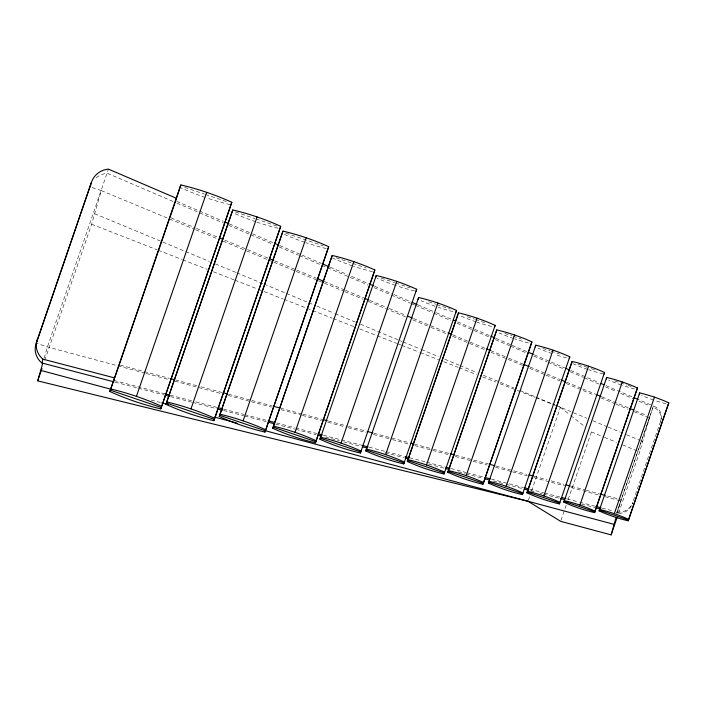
<?xml version="1.0" encoding="UTF-8"?>
<svg xmlns="http://www.w3.org/2000/svg" width="704" height="704" viewBox="0 0 704 704"><rect width="100%" height="100%" fill="white"/><g stroke="black" fill="none" stroke-linecap="round" stroke-linejoin="round"><path stroke-width="0.53" stroke-dasharray="3.52 2.64" d="M44.211 358.142L47.423 346.931L108.451 169.118M44.836 360.122L91.643 224.233L101.279 190.617L90.13 186.824M661.285 419.074A11.739 11.326 16 0 0 653.47 406.006L616.607 513.234L653.47 406.006L639.329 399.934M617.338 513.181L621.21 499.682L606.355 495.686M618.614 513.119L639.672 451.959L649.766 416.759M528.414 500.245L530.191 495.079M531.608 490.952L560.428 407.29L556.336 405.689M561 520.291L566.368 504.689M568.163 499.497L591.439 431.913L589.714 430.549M113.934 380.468L164.982 393.809M170.298 395.199L191.567 400.761M195.818 401.87L217.096 407.431M223.476 409.103L243.681 414.383M244.746 414.665L267.08 420.499M276.646 422.998L294.73 427.724M295.794 428.006L317.064 433.567M323.444 435.23L340.463 439.683M341.528 439.956L360.668 444.963M369.178 447.19L385.132 451.361M386.188 451.634L404.272 456.359M409.587 457.75L425.542 461.921M426.606 462.202L444.682 466.928M451.07 468.591L465.96 472.49M467.016 472.762L484.035 477.215M491.48 479.16L523.389 487.502M529.769 489.166L543.594 492.782M544.658 493.064L560.613 497.226M566.993 498.898L578.688 501.952M579.753 502.234L594.642 506.123M602.087 508.077L613.782 511.13M115.192 382.166L137.5 387.992M138.565 388.274L164.058 394.935M170.43 396.607L191.682 402.16M192.738 402.433L216.11 408.549M223.546 410.485L243.734 415.765M244.798 416.046L267.106 421.872M275.598 424.098L294.721 429.097M295.786 429.37L315.973 434.65M325.53 437.149L339.346 440.757M343.596 441.866L360.589 446.31M385.026 452.698L404.149 457.697M428.578 464.086L444.514 468.248M458.322 471.856L464.702 473.528M465.758 473.801L482.759 478.245M493.381 481.026L505.067 484.079M506.132 484.361L523.125 488.796M530.561 490.741L534.811 491.858M540.126 493.24L542.247 493.794M543.312 494.076L559.249 498.238M581.557 504.073L595.364 507.681M120.366 365.156L169.171 378.268M175.542 379.975L196.759 385.678M201.01 386.813L222.226 392.515M228.598 394.222L250.879 400.215M251.944 400.497L272.105 405.909M280.588 408.188L301.814 413.89M302.878 414.181L321.974 419.311M328.337 421.018L347.442 426.149M348.498 426.43L366.538 431.279M373.965 433.277L408.989 442.675M414.286 444.101L432.326 448.95M433.391 449.231L449.31 453.508M455.673 455.215L472.648 459.782M473.713 460.064L488.567 464.05M495.994 466.048L526.768 474.311M534.195 476.309L546.929 479.732M551.17 480.867L563.904 484.29M571.331 486.288L585.13 489.993M586.194 490.274L598.928 493.698M145.121 373.173L47.423 346.931L36.274 343.138M146.177 373.463L168.476 379.447M174.847 381.163L220.51 393.422M227.946 395.419L250.246 401.412M251.302 401.694L271.48 407.114M281.037 409.684L301.215 415.105M302.28 415.386L321.394 420.517M327.765 422.233L346.878 427.363M347.934 427.654L365.992 432.502M373.419 434.5L391.477 439.349M392.533 439.63L409.526 444.198M414.832 445.623L448.818 454.749M455.189 456.456L487.045 465.018M495.537 467.298L511.465 471.574M512.53 471.856L527.393 475.851M533.764 477.567L564.564 485.839M570.935 487.546L599.606 495.246M604.912 496.672L619.784 500.667M151.122 400.039L160.679 402.6M184.703 187.396L204.477 194.128M205.515 194.48L227.357 201.916M235.532 211.992L254.918 218.592M255.939 218.944L278.388 226.582M285.806 233.121L323.242 245.854M336.116 257.752L351.718 263.067M352.757 263.419L366.282 268.022M381.198 278.098L394.671 282.682M395.701 283.034L410.212 287.98M428.657 301.778L435.82 304.216M436.841 304.559L450.155 309.091M467.394 316.73L474.522 319.158M475.543 319.502L486.746 323.312M504.83 333.458L512.063 335.914M513.102 336.266L521.365 339.082M542.793 348.366L550.009 350.821M551.038 351.173L559.284 353.98M578.01 364.188L587.136 367.294M591.184 368.676L595.241 370.058M614.715 380.908L627.018 385.097M628.047 385.449L631.127 386.496M91.643 224.233L157.15 249.814M158.171 250.21L181.711 259.406M182.741 259.802L207.302 269.394M213.444 271.797L233.913 279.787M234.942 280.192L257.453 288.983M258.482 289.379L283.043 298.971M284.073 299.376L311.705 310.165M312.726 310.57L332.174 318.155M333.203 318.56L353.672 326.55M359.814 328.953L376.191 335.35M377.212 335.746L396.66 343.341M397.681 343.737L400.752 344.942M401.773 345.338L419.179 352.132M420.2 352.537L438.627 359.726M443.74 361.724L458.075 367.321M459.096 367.717L476.494 374.519M482.636 376.913L495.942 382.114M500.034 383.706L534.838 397.302M535.858 397.698L555.306 405.293M171.098 217.853L195.439 227.964M196.451 228.386L217.747 237.239M224.849 240.187L268.453 258.306M274.542 260.832L295.838 269.685M296.85 270.107L316.122 278.115M324.236 281.486L344.511 289.916M345.532 290.33L363.783 297.915M369.864 300.45L388.124 308.035M389.136 308.458L405.363 315.198M413.477 318.569L446.943 332.473M453.024 334.998L469.251 341.748M470.263 342.17L485.478 348.489M490.547 350.592L507.786 357.755M508.807 358.178L523.002 364.082M530.103 367.03L560.525 379.676M566.606 382.202L581.821 388.52M582.833 388.942L596.015 394.425M602.105 396.95L628.47 407.906M635.571 410.854L646.73 415.492M101.279 190.617L194.665 229.363M195.677 229.786L216.999 238.63M223.089 241.155L245.414 250.422M246.435 250.835L272.826 261.791M273.838 262.214L295.152 271.058M296.173 271.471L317.486 280.315M318.498 280.738L323.576 282.85M324.588 283.263L343.878 291.271M344.89 291.685L363.158 299.27M368.236 301.374L405.794 316.958M412.896 319.906L430.153 327.061M431.174 327.483L447.41 334.224M452.487 336.327L484.968 349.809M491.058 352.334L522.526 365.385M529.628 368.333L544.852 374.651M545.873 375.074L560.076 380.97M566.166 383.495L594.59 395.287M600.679 397.813L614.891 403.709M615.903 404.131L628.091 409.182M634.181 411.708L649.405 418.026M94.653 213.743L209.317 261.395M215.406 263.921L235.699 272.351M236.72 272.774L263.102 283.738M264.114 284.161L285.428 293.014M286.44 293.436L307.754 302.298M308.766 302.72L312.822 304.401M316.879 306.09L334.136 313.254M335.148 313.676L355.441 322.115M360.518 324.218L402.125 341.51M403.137 341.933L420.385 349.096M421.406 349.518L438.654 356.69M444.743 359.216L458.946 365.121M459.967 365.543L477.215 372.715M483.305 375.241L513.744 387.895M519.834 390.421L535.058 396.748M536.07 397.17L551.294 403.498M552.306 403.92L555.35 405.178M556.371 405.601L586.828 418.264M592.926 420.79L607.138 426.703M608.15 427.126L620.338 432.186M626.437 434.72L639.637 440.202M640.649 440.625L642.682 441.47M591.439 431.913L603.495 436.929M604.498 437.342L616.563 442.358M622.591 444.858L639.672 451.959M176.792 201.318L223.247 221.267M229.31 223.872L251.522 233.411M252.534 233.842L273.742 242.95M279.805 245.555L301.013 254.663M302.025 255.094L321.209 263.331M330.299 267.238L347.468 274.613M351.507 276.346L368.676 283.712M374.73 286.317L392.911 294.122M393.923 294.554L411.092 301.928M418.158 304.964L435.327 312.338M436.339 312.77L451.484 319.273M457.547 321.878L473.704 328.812M474.716 329.252L489.861 335.755M495.924 338.36L511.069 344.863M512.081 345.294L527.234 351.798M534.301 354.834L564.599 367.849M570.654 370.445L598.937 382.589M606.003 385.625L632.262 396.898M172.964 201.423L107.263 173.254A20.293 19.58 16 0 0 95.093 178.763M177.012 203.157L223.511 223.089M228.562 225.254L249.788 234.362M250.8 234.793L273.038 244.323M279.101 246.928L298.311 255.165M299.314 255.596L368.051 285.067M374.123 287.663L390.289 294.598M391.301 295.029L410.511 303.266M411.523 303.697L414.55 304.999M415.562 305.43L432.749 312.805M433.761 313.236L450.938 320.602M457.01 323.206L489.35 337.066M495.414 339.671L509.573 345.734M510.576 346.174L525.738 352.669M533.826 356.136L546.973 361.777M547.976 362.208L564.15 369.142M570.222 371.738L583.361 377.379M584.373 377.81L599.535 384.314M605.598 386.91L616.713 391.679M620.761 393.413L632.887 398.614M638.95 401.21L649.062 405.548M560.428 407.29L569.906 414.814M570.759 415.501L584.549 426.439M616.977 511.966A14.608 14.098 16 0 0 632.597 502.674L632.227 503.95L660.898 420.499L660.528 421.775A11.739 11.326 16 0 0 653.11 407.282M631.611 505.437A14.608 14.098 16 0 1 618.27 513.374M326.172 248.538A66.704 17.468 19 0 1 305.826 242.669M304.85 242.334A66.704 17.468 19 0 1 284.082 234.212M634.48 388.89A44.862 11.748 19 0 1 622.283 385.326M621.412 385.026A44.862 11.748 19 0 1 608.652 380.098M566.491 357.817A49.597 12.989 19 0 1 554.954 354.517M552.05 353.549A49.597 12.989 19 0 1 537.944 348.102M230.041 204.6A74.325 19.466 19 0 1 206.976 198.026M205.234 197.437A74.325 19.466 19 0 1 181.104 187.942M414.427 290.893A58.925 15.426 19 0 1 396.449 285.71M395.586 285.419A58.925 15.426 19 0 1 377.247 278.238M528.502 342.945A51.225 13.411 19 0 1 514.58 338.87M513.586 338.536A51.225 13.411 19 0 1 499.013 332.904M603.196 373.912A47.282 12.382 19 0 1 588.562 369.714M587.638 369.406A47.282 12.382 19 0 1 572.493 363.458M491.559 326.445A53.478 14.001 19 0 1 476.766 322.115M475.983 321.851A53.478 14.001 19 0 1 460.777 315.973M665.975 403.709A42.46 11.114 19 0 1 654.447 400.33M653.611 400.048A42.46 11.114 19 0 1 641.538 395.384M372.495 271.7A62.19 16.289 19 0 1 353.522 266.226M352.616 265.918A62.19 16.289 19 0 1 332.42 257.972M278.054 228.228A69.934 18.313 19 0 1 256.722 222.077M255.702 221.725A69.934 18.313 19 0 1 232.989 212.793M452.848 311.555A55.229 14.458 19 0 1 438.381 307.34M435.151 306.249A55.229 14.458 19 0 1 421.054 300.731"/><path stroke-width="1.06" d="M114.127 381.885L41.888 363A18.348 17.706 16 0 1 36.274 343.138L91.318 182.688A20.293 19.58 16 0 1 108.451 169.118L176.51 198.343L114.664 377.925L42.988 359.181A18.348 17.706 16 0 1 37.365 339.319M36.274 343.138L91.318 182.688M41.888 363L42.988 359.181M617.179 517.264L611.116 534.882L560.639 521.33L528.053 501.274L37.69 380.864L42.75 363.246M109.85 391.503L180.84 184.941A74.325 19.466 19 0 1 231.818 202.294L160.82 408.857A74.325 19.466 19 0 1 109.85 391.503L114.127 379.078M113.934 380.468L114.418 378.77M180.84 184.941L176.546 197.842M160.82 408.857L231.818 202.294M165.95 404.325L232.751 209.977A69.934 18.313 19 0 1 280.711 226.301L213.91 420.649A69.934 18.313 19 0 1 165.95 404.325L232.751 209.977M213.91 420.649L280.711 226.301M219.243 416.495L282.955 231.123A66.704 17.468 19 0 1 328.706 246.699L264.986 432.071A66.704 17.468 19 0 1 219.243 416.495L282.955 231.123M264.986 432.071L328.706 246.699M272.8 428.296L332.209 255.464A62.19 16.289 19 0 1 374.854 269.984L315.454 442.816A62.19 16.289 19 0 1 272.8 428.296L332.209 255.464M315.454 442.816L374.854 269.984M319.968 439.27L320.54 437.254A58.925 15.426 19 0 1 360.958 451.009L360.378 453.024A58.925 15.426 19 0 1 319.968 439.27L376.253 275.51A58.925 15.426 19 0 1 416.662 289.274L416.09 291.289M375.672 277.534L376.253 275.51M365.878 451.009L366.423 449.117A55.229 14.458 19 0 1 404.298 462.009L403.762 463.901A55.229 14.458 19 0 1 365.878 451.009L418.634 297.519A55.229 14.458 19 0 1 456.518 310.411L455.972 312.303M418.097 299.411L418.634 297.519M495.114 325.345L444.03 473.95A53.478 14.001 19 0 1 407.361 461.472L458.436 312.858A53.478 14.001 19 0 1 495.114 325.345L494.586 327.175M458.225 313.606L458.436 312.858M444.03 473.95L444.558 472.12A53.478 14.001 19 0 0 407.88 459.642M447.841 472.278L496.769 329.921A51.225 13.411 19 0 1 531.907 341.88L482.97 484.238A51.225 13.411 19 0 1 447.841 472.278L496.769 329.921M482.97 484.238L531.907 341.88M488.4 483.041L488.893 481.342A49.597 12.989 19 0 1 522.905 492.923L522.412 494.622A49.597 12.989 19 0 1 488.4 483.041L535.77 345.215A49.597 12.989 19 0 1 569.791 356.796L569.298 358.494M535.286 346.914L535.77 345.215M604.551 372.495L559.381 503.897A47.282 12.382 19 0 1 526.962 492.862L572.123 361.46A47.282 12.382 19 0 1 604.551 372.495L604.085 374.114M572.123 361.46L526.962 492.862M559.381 503.897L559.847 502.278A47.282 12.382 19 0 0 527.419 491.242M563.834 502.163L564.274 500.632A44.862 11.748 19 0 1 595.047 511.104L594.607 512.635A44.862 11.748 19 0 1 563.834 502.163L606.69 377.485A44.862 11.748 19 0 1 637.454 387.966L594.607 512.635M606.25 379.025L606.69 377.485M599.122 510.91L599.544 509.458A42.46 11.114 19 0 1 628.663 519.367L628.241 520.819A42.46 11.114 19 0 1 599.122 510.91L639.681 392.911A42.46 11.114 19 0 1 668.8 402.829L628.241 520.819M639.267 394.372L639.681 392.911M611.116 534.882L616.167 517.264M37.69 380.864L41.985 368.421M136.426 396.361L206.694 192.35M190.96 408.892L257.074 216.938M243.1 420.86L306.161 237.767M295.046 432.362L353.839 261.659M341.044 443.124L396.748 281.38M360.378 453.024L416.662 289.274M385.634 454.617L437.844 303.019M403.762 463.901L456.518 310.411M407.361 461.472L457.917 314.688M426.483 464.966L477.039 318.182M466.162 475.631L514.589 335.025M506.141 486.288L553.027 350.152M522.412 494.622L569.791 356.796M543.866 495.95L588.57 366.168M579.885 505.102L622.292 381.955M595.047 511.104L637.454 387.966M614.31 513.682L654.447 397.144M628.663 519.367L668.8 402.829M164.982 393.809L169.233 394.926M218.152 407.713L222.411 408.822M268.145 420.781L274.525 422.444M318.129 433.84L322.379 434.958M361.733 445.245L368.113 446.908M405.337 456.641L409.587 457.75M445.746 467.201L450.006 468.318M485.1 477.488L490.415 478.878M524.454 487.775L528.704 488.893M561.669 497.508L565.928 498.617M595.707 506.405L601.022 507.795M165.123 395.217L169.374 396.326M217.175 408.822L222.482 410.212M268.162 422.154L274.542 423.817M318.094 435.204L321.279 436.04M362.71 446.864L366.96 447.982M405.205 457.978L408.39 458.806M445.579 468.53L448.765 469.357M484.88 478.799L489.13 479.917M524.19 489.078L528.44 490.186M560.305 498.52L564.555 499.629M596.429 507.962L600.679 509.071M170.236 378.55L174.478 379.694M223.291 392.806L227.533 393.941M273.161 406.199L279.532 407.906M323.039 419.593L327.281 420.728M367.602 431.561L372.909 432.986M411.11 443.247L413.23 443.819M450.366 453.79L454.617 454.934M489.632 464.341L494.938 465.766M528.889 474.883L533.139 476.027M566.034 484.862L570.275 485.998M599.984 493.979L605.29 495.405M40.7 370.374L110.774 389.198M161.744 402.89L168.115 404.598M214.834 417.146L237.134 423.139M264.739 430.549L614.117 524.392M599.35 510.127L628.47 520.036M564.071 501.336L594.845 511.808M527.208 491.99L559.636 503.026M488.664 482.126L522.676 493.706M448.114 471.337L483.243 483.296M407.642 460.486L444.312 472.965M366.168 449.988L404.052 462.88M320.276 438.187L360.694 451.942M273.134 427.143L315.779 441.663M219.595 415.272L265.338 430.839M166.32 403.031L214.28 419.355M110.238 390.13L161.216 407.484M219.78 238.075L222.816 239.342M269.474 258.729L273.522 260.41M317.134 278.538L323.215 281.063M364.795 298.338L368.852 300.027M407.387 316.043L412.465 318.146M447.955 332.895L452.012 334.585M486.49 348.911L490.547 350.592M524.014 364.505L529.082 366.608M561.537 380.09L565.594 381.779M597.036 394.838L601.093 396.528M629.482 408.329L633.538 410.01M225.271 222.138L228.298 223.441M274.754 243.39L278.793 245.124M322.221 263.771L329.287 266.807M369.688 284.152L373.727 285.886M412.104 302.359L417.155 304.533M453.508 320.144L455.523 321.006M490.873 336.186L494.912 337.92M528.238 352.238L533.289 354.402M565.611 368.28L569.65 370.014M600.952 383.46L603.988 384.754M634.278 397.769L638.326 399.502M90.13 186.824A20.293 19.58 16 0 1 90.79 185.029M219.894 414.216A66.704 17.468 19 0 1 265.646 429.783M110.581 388.96A74.325 19.466 19 0 1 161.55 406.305M448.342 470.527A51.225 13.411 19 0 1 483.481 482.486M273.416 426.166A62.19 16.289 19 0 1 316.061 440.686M166.637 401.931A69.934 18.313 19 0 1 214.597 418.255"/></g></svg>
